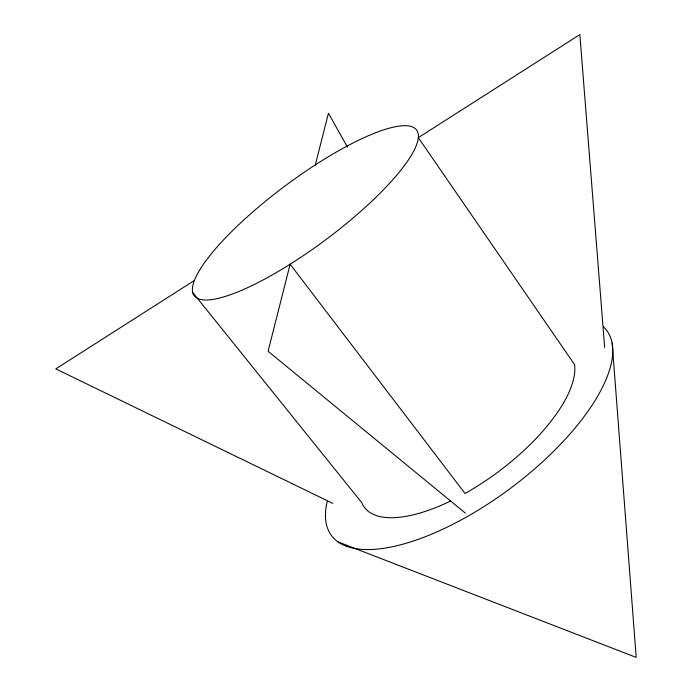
<?xml version="1.0" encoding="UTF-8"?>
<svg xmlns="http://www.w3.org/2000/svg" width="692" height="692" viewBox="0 0 692 692"><rect width="100%" height="100%" fill="white"/><g stroke="black" fill="none" stroke-linecap="round" stroke-linejoin="round"><path stroke-width="1.04" d="M315.318 164.964L328.423 113.254L347.479 147.154M194.262 280.563L55.792 368.888L332.843 503.395M338.345 542.026L636.207 657.4L612.161 343.033M465.301 513.083L268.081 351.259L290.147 264.232L465.041 493.474A128.418 51.554 -36.7 0 0 574.576 364.606L418.323 137.639A138.685 33.718 -36.7 0 0 251.992 212.643A138.685 33.718 -36.7 0 0 245.677 288.529A138.685 33.718 -36.7 0 0 418.323 137.639L579.853 34.6L604.652 347.41M192.558 292.327L361.726 502.617A128.418 51.554 -36.7 0 0 450.501 501.06M603.485 326.814A171.599 69.044 -36.7 0 1 484.019 506.527A171.599 69.044 -36.7 0 1 327.221 501.466"/></g></svg>
